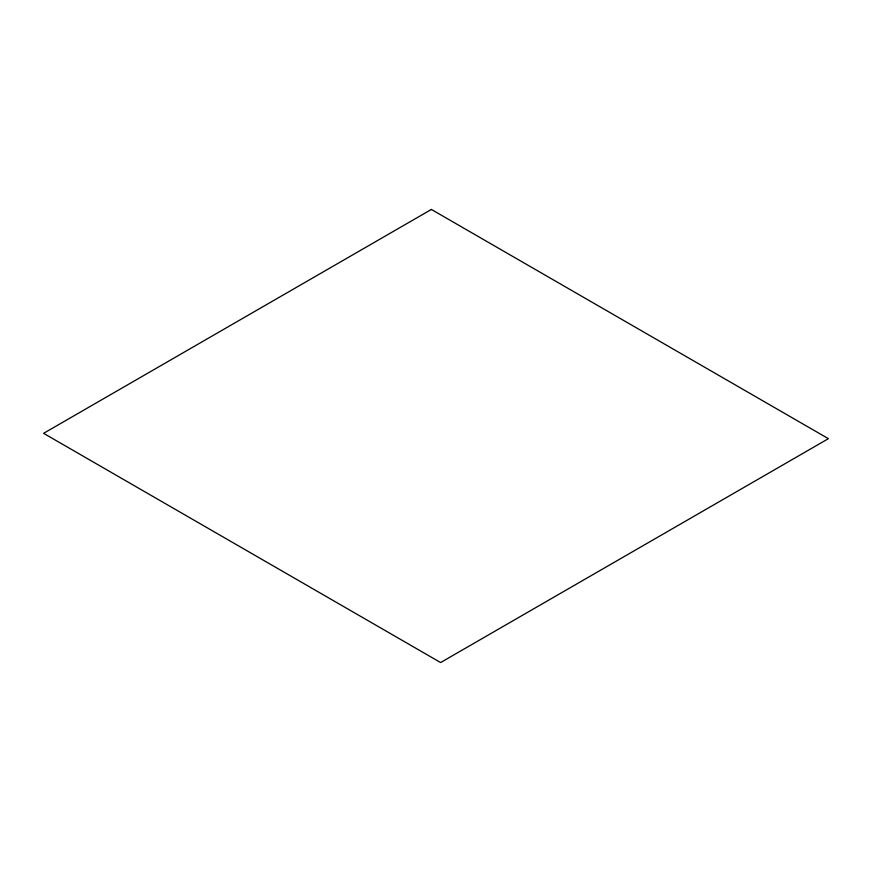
<?xml version="1.0" encoding="UTF-8"?>
<svg xmlns="http://www.w3.org/2000/svg" width="872" height="872" viewBox="0 0 872 872"><rect width="100%" height="100%" fill="white"/><g stroke="black" fill="none" stroke-linecap="round" stroke-linejoin="round"><path stroke-width="1.31" d="M431.378 209.454L43.6 433.33L440.622 662.546L828.4 438.671L431.378 209.454"/></g></svg>
